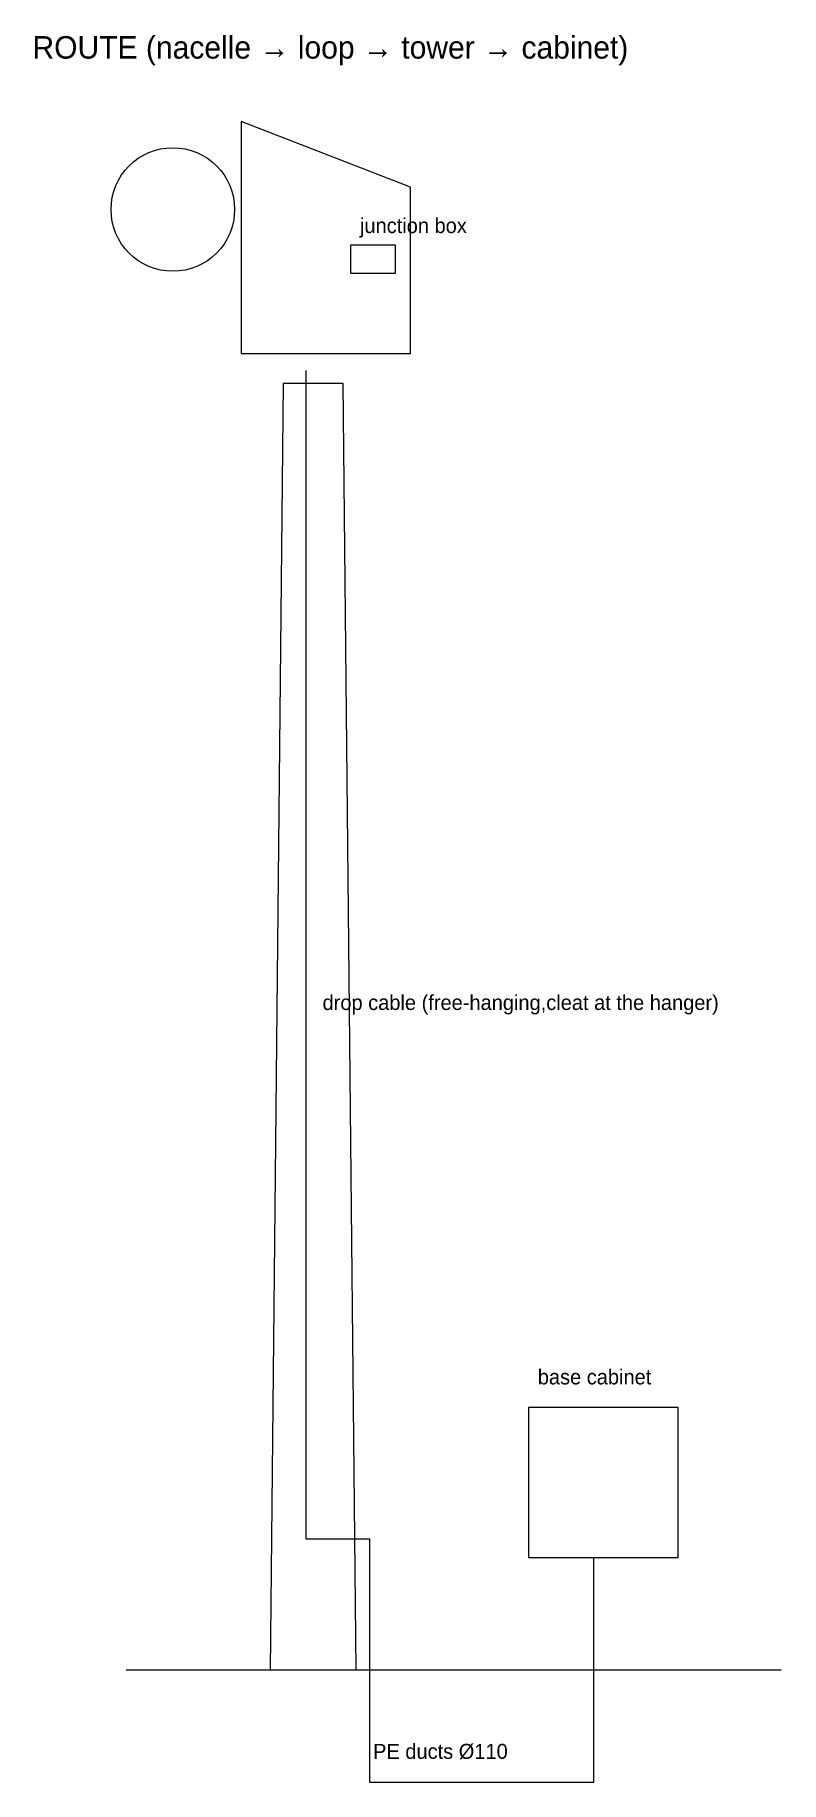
# Model space of a CAD drawing. Header units: millimetres. Extents: x -407 to 3580, y -600 to 8732.
import ezdxf
from ezdxf.enums import TextEntityAlignment as Align

# ---------------------------------------------------------------- set-up
doc = ezdxf.new("R2010")
doc.units = ezdxf.units.MM
doc.layers.add('OUTLINE', color=7, linetype='Continuous')
doc.layers.add('TEXT', color=3, linetype='Continuous')

msp = doc.modelspace()

# ---------------------------------------------------------------- linework, layer by layer
at = {"layer": 'OUTLINE'}
for p, q in [((1040, 6940), (1040, 700)), ((1040, 700), (1380, 700)), ((1380, 700), (1380, -600)), ((2580, -600), (2580, 600)), ((80, 0), (3580, 0)), ((1380, -600), (2580, -600))]:
    msp.add_line(p, q, dxfattribs=at)
for points in [[(695, 7030), (1600, 7030), (1600, 7920), (695, 8270)], [(1280, 7460), (1520, 7460), (1520, 7610), (1280, 7610)], [(850, 0), (1310, 0), (1240, 6870), (920, 6870)], [(2230, 600), (3030, 600), (3030, 1400), (2230, 1400)]]:
    msp.add_lwpolyline(points, close=True, dxfattribs=at)
msp.add_circle((330, 7800), 330, dxfattribs=at)

# ---------------------------------------------------------------- texts
at = {"layer": 'TEXT'}
for s, height, p in [('ROUTE (nacelle → loop → tower → cabinet)', 120, (-420, 8570)), ('junction box', 80, (1330, 7650)), ('drop cable (free-hanging,cleat at the hanger)', 80, (1130, 3500)), ('base cabinet', 80, (2280, 1500)), ('PE ducts Ø110', 80, (1400, -500))]:
    msp.add_text(s, height=height, dxfattribs=at).set_placement(p, align=Align.BOTTOM_LEFT)

doc.saveas('drawing.dxf')
